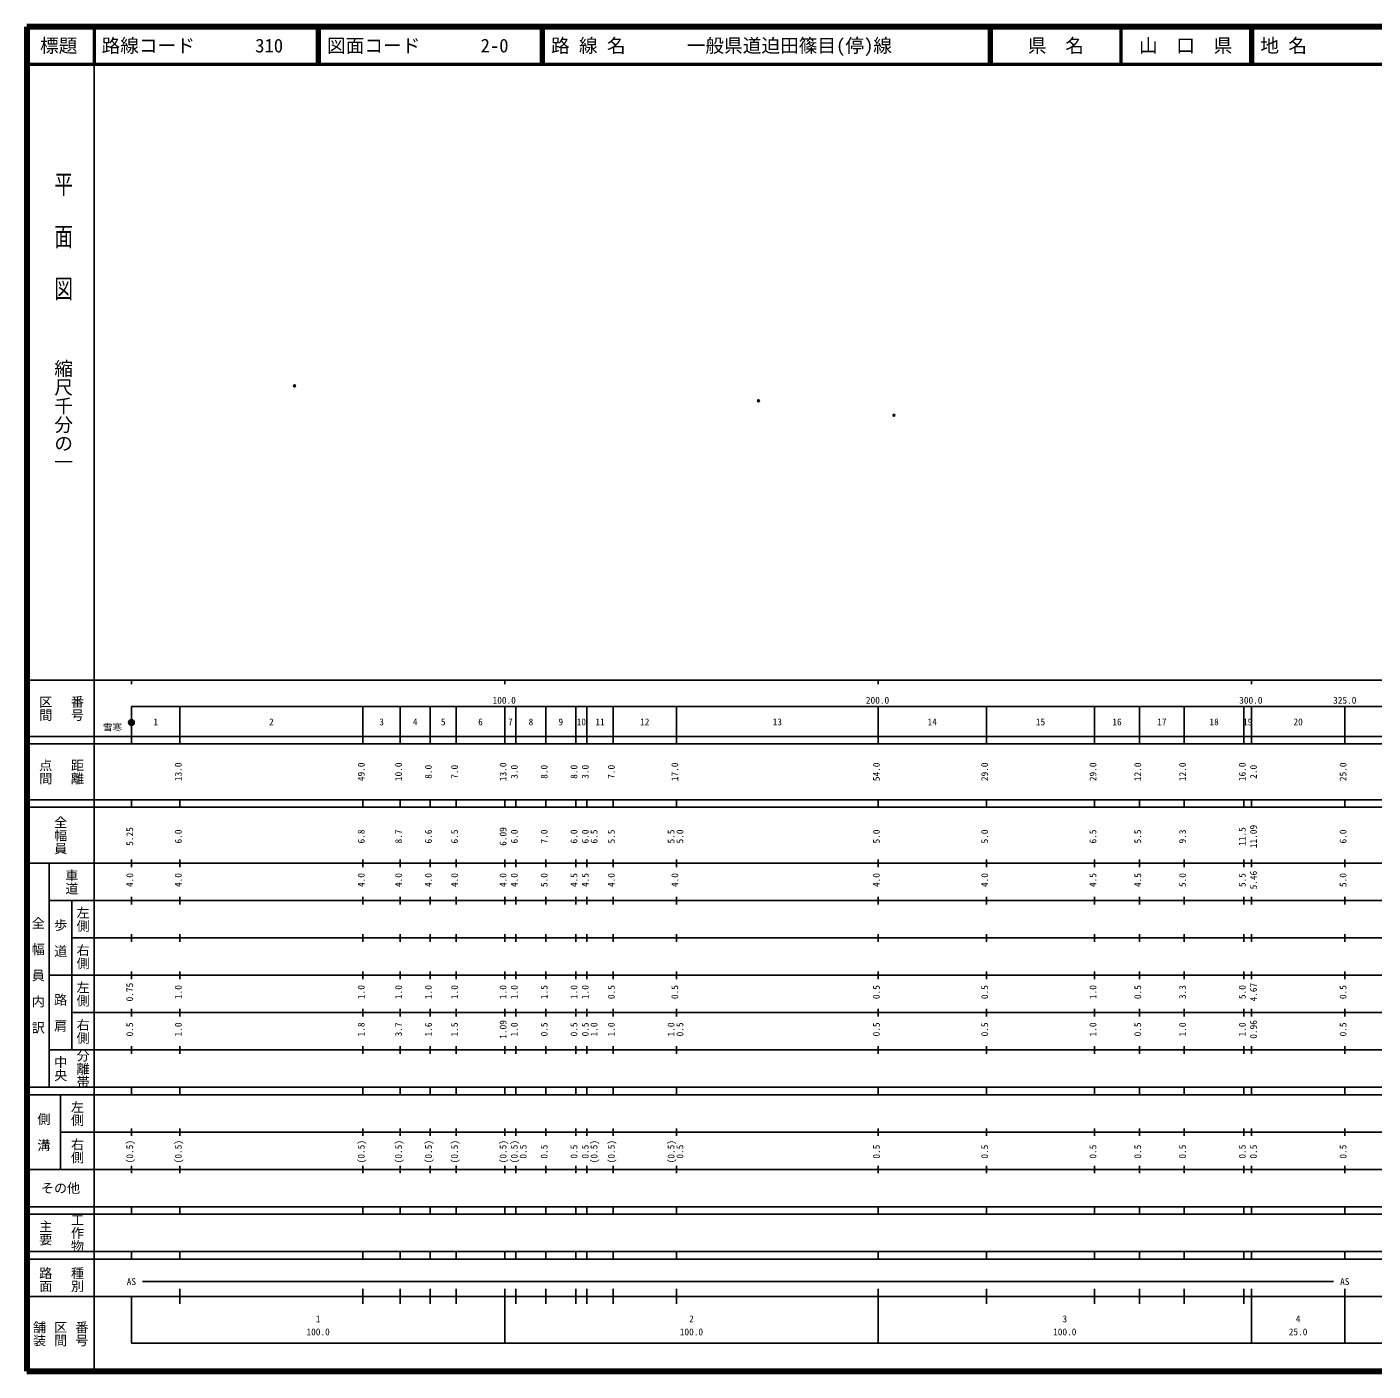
# Model space of a CAD drawing. Units: millimetres on the paper. Extents: x 40 to 680, y 20 to 380.
# Drawn here: x 40 to 400.6, y 20 to 380 of the extents above; entities that cross this region are included whole.
import ezdxf
from ezdxf.enums import TextEntityAlignment as Align

# ---------------------------------------------------------------- set-up
doc = ezdxf.new("R2010")
doc.units = ezdxf.units.MM
doc.header["$PDMODE"] = 32
doc.header["$PDSIZE"] = 0.5
doc.layers.add('M-OTRS', color=6, linetype='Continuous')
doc.layers.add('M-TTL-TXT', color=7, linetype='Continuous')
for name, color, linetype, lineweight in [('M-TTL', 2, 'Continuous', 140), ('M-TTL-BAND', 7, 'Continuous', 25), ('M-TTL-LINE', 7, 'Continuous', 50)]:
    doc.layers.add(name, color=color, linetype=linetype, lineweight=lineweight)
doc.styles.add('@ＭＳ ゴシック', font='')
doc.styles.add('ＭＳ ゴシック', font='')
doc.styles.get('@ＭＳ ゴシック').set_extended_font_data('@MS Gothic')
doc.styles.get('ＭＳ ゴシック').set_extended_font_data('MS Gothic')

msp = doc.modelspace()

# ---------------------------------------------------------------- hatches: boundary and pattern name
at = {"layer": 'M-TTL-BAND'}
msp.add_hatch(color=256, dxfattribs=at).paths.add_polyline_path([(68.75, 193.7), (68.749, 193.729), (68.748, 193.759), (68.745, 193.788), (68.741, 193.817), (68.736, 193.846), (68.729, 193.875), (68.722, 193.904), (68.713, 193.932), (68.704, 193.96), (68.693, 193.987), (68.681, 194.014), (68.668, 194.04), (68.654, 194.066), (68.639, 194.092), (68.624, 194.117), (68.607, 194.141), (68.589, 194.164), (68.57, 194.187), (68.551, 194.209), (68.53, 194.23), (68.509, 194.251), (68.487, 194.27), (68.464, 194.289), (68.441, 194.307), (68.417, 194.324), (68.392, 194.339), (68.366, 194.354), (68.34, 194.368), (68.314, 194.381), (68.287, 194.393), (68.26, 194.404), (68.232, 194.413), (68.204, 194.422), (68.175, 194.429), (68.146, 194.436), (68.117, 194.441), (68.088, 194.445), (68.059, 194.448), (68.029, 194.449), (68, 194.45), (67.971, 194.449), (67.941, 194.448), (67.912, 194.445), (67.883, 194.441), (67.854, 194.436), (67.825, 194.429), (67.796, 194.422), (67.768, 194.413), (67.74, 194.404), (67.713, 194.393), (67.686, 194.381), (67.66, 194.368), (67.634, 194.354), (67.608, 194.339), (67.583, 194.324), (67.559, 194.307), (67.536, 194.289), (67.513, 194.27), (67.491, 194.251), (67.47, 194.23), (67.449, 194.209), (67.43, 194.187), (67.411, 194.164), (67.393, 194.141), (67.376, 194.117), (67.361, 194.092), (67.346, 194.066), (67.332, 194.04), (67.319, 194.014), (67.307, 193.987), (67.296, 193.96), (67.287, 193.932), (67.278, 193.904), (67.271, 193.875), (67.264, 193.846), (67.259, 193.817), (67.255, 193.788), (67.252, 193.759), (67.251, 193.729), (67.25, 193.7), (67.251, 193.671), (67.252, 193.641), (67.255, 193.612), (67.259, 193.583), (67.264, 193.554), (67.271, 193.525), (67.278, 193.496), (67.287, 193.468), (67.296, 193.44), (67.307, 193.413), (67.319, 193.386), (67.332, 193.36), (67.346, 193.334), (67.361, 193.308), (67.376, 193.283), (67.393, 193.259), (67.411, 193.236), (67.43, 193.213), (67.449, 193.191), (67.47, 193.17), (67.491, 193.149), (67.513, 193.13), (67.536, 193.111), (67.559, 193.093), (67.583, 193.076), (67.608, 193.061), (67.634, 193.046), (67.66, 193.032), (67.686, 193.019), (67.713, 193.007), (67.74, 192.996), (67.768, 192.987), (67.796, 192.978), (67.825, 192.971), (67.854, 192.964), (67.883, 192.959), (67.912, 192.955), (67.941, 192.952), (67.971, 192.951), (68, 192.95), (68.029, 192.951), (68.059, 192.952), (68.088, 192.955), (68.117, 192.959), (68.146, 192.964), (68.175, 192.971), (68.204, 192.978), (68.232, 192.987), (68.26, 192.996), (68.287, 193.007), (68.314, 193.019), (68.34, 193.032), (68.366, 193.046), (68.392, 193.061), (68.417, 193.076), (68.441, 193.093), (68.464, 193.111), (68.487, 193.13), (68.509, 193.149), (68.53, 193.17), (68.551, 193.191), (68.57, 193.213), (68.589, 193.236), (68.607, 193.259), (68.624, 193.283), (68.639, 193.308), (68.654, 193.334), (68.668, 193.36), (68.681, 193.386), (68.693, 193.413), (68.704, 193.44), (68.713, 193.468), (68.722, 193.496), (68.729, 193.525), (68.736, 193.554), (68.741, 193.583), (68.745, 193.612), (68.748, 193.641), (68.749, 193.671)])

# ---------------------------------------------------------------- linework, layer by layer
at = {"layer": 'M-OTRS'}
for p in [(111.69, 283.855), (235.962, 279.863), (272.246, 275.979)]:
    msp.add_point(p, dxfattribs=at)
at = {"layer": 'M-TTL'}
for p, q in [((40, 380), (40, 20)), ((680, 380), (40, 380)), ((40, 20), (680, 20))]:
    msp.add_line(p, q, dxfattribs=at)
at = {"layer": 'M-TTL-BAND'}
for p, q in [((58, 370), (58, 20)), ((40, 205), (579, 205)), ((68, 205), (68, 204)), ((168, 205), (168, 204)), ((268, 205), (268, 204)), ((368, 205), (368, 204)), ((68, 198), (579, 198)), ((68, 198), (68, 188)), ((81, 188), (81, 198)), ((130, 188), (130, 198)), ((140, 188), (140, 198)), ((148, 188), (148, 198)), ((155, 188), (155, 198)), ((168, 188), (168, 198)), ((171, 188), (171, 198)), ((179, 188), (179, 198)), ((187, 188), (187, 198)), ((190, 188), (190, 198)), ((197, 188), (197, 198)), ((214, 188), (214, 198)), ((268, 188), (268, 198)), ((297, 188), (297, 198)), ((326, 188), (326, 198)), ((338, 188), (338, 198)), ((350, 188), (350, 198)), ((366, 188), (366, 198)), ((368, 188), (368, 198)), ((393, 188), (393, 198)), ((40, 190), (579, 190)), ((40, 188), (579, 188)), ((40, 173), (579, 173)), ((40, 171), (579, 171)), ((68, 171), (68, 173)), ((81, 171), (81, 173)), ((130, 171), (130, 173)), ((140, 171), (140, 173)), ((148, 171), (148, 173)), ((155, 171), (155, 173)), ((168, 171), (168, 173)), ((171, 171), (171, 173)), ((179, 171), (179, 173)), ((187, 171), (187, 173)), ((190, 171), (190, 173)), ((197, 171), (197, 173)), ((214, 171), (214, 173)), ((268, 171), (268, 173)), ((297, 171), (297, 173)), ((326, 171), (326, 173)), ((338, 171), (338, 173)), ((350, 171), (350, 173)), ((366, 171), (366, 173)), ((368, 171), (368, 173)), ((393, 171), (393, 173)), ((40, 156), (579, 156)), ((46, 96), (46, 156)), ((68, 155), (68, 157)), ((81, 155), (81, 157)), ((130, 155), (130, 157)), ((140, 155), (140, 157)), ((148, 155), (148, 157)), ((155, 155), (155, 157)), ((168, 155), (168, 157)), ((171, 155), (171, 157)), ((179, 155), (179, 157)), ((187, 155), (187, 157)), ((190, 155), (190, 157)), ((197, 155), (197, 157)), ((214, 155), (214, 157)), ((268, 155), (268, 157)), ((297, 155), (297, 157)), ((326, 155), (326, 157)), ((338, 155), (338, 157)), ((350, 155), (350, 157)), ((366, 155), (366, 157)), ((368, 155), (368, 157)), ((393, 155), (393, 157)), ((46, 146), (579, 146)), ((52, 146), (52, 106)), ((68, 145), (68, 147)), ((81, 145), (81, 147)), ((130, 145), (130, 147)), ((140, 145), (140, 147)), ((148, 145), (148, 147)), ((155, 145), (155, 147)), ((168, 145), (168, 147)), ((171, 145), (171, 147)), ((179, 145), (179, 147)), ((187, 145), (187, 147)), ((190, 145), (190, 147)), ((197, 145), (197, 147)), ((214, 145), (214, 147)), ((268, 145), (268, 147)), ((297, 145), (297, 147)), ((326, 145), (326, 147)), ((338, 145), (338, 147)), ((350, 145), (350, 147)), ((366, 145), (366, 147)), ((368, 145), (368, 147)), ((393, 145), (393, 147)), ((52, 136), (579, 136)), ((68, 135), (68, 137)), ((81, 135), (81, 137)), ((130, 135), (130, 137)), ((140, 135), (140, 137)), ((148, 135), (148, 137)), ((155, 135), (155, 137)), ((168, 135), (168, 137)), ((171, 135), (171, 137)), ((179, 135), (179, 137)), ((187, 135), (187, 137)), ((190, 135), (190, 137)), ((197, 135), (197, 137)), ((214, 135), (214, 137)), ((268, 135), (268, 137)), ((297, 135), (297, 137)), ((326, 135), (326, 137)), ((338, 135), (338, 137)), ((350, 135), (350, 137)), ((366, 135), (366, 137)), ((368, 135), (368, 137)), ((393, 135), (393, 137)), ((68, 125), (68, 127)), ((81, 125), (81, 127)), ((130, 125), (130, 127)), ((140, 125), (140, 127)), ((148, 125), (148, 127)), ((155, 125), (155, 127)), ((168, 125), (168, 127)), ((171, 125), (171, 127)), ((179, 125), (179, 127)), ((187, 125), (187, 127)), ((190, 125), (190, 127)), ((197, 125), (197, 127)), ((214, 125), (214, 127)), ((268, 125), (268, 127)), ((297, 125), (297, 127)), ((326, 125), (326, 127)), ((338, 125), (338, 127)), ((350, 125), (350, 127)), ((366, 125), (366, 127)), ((368, 125), (368, 127)), ((393, 125), (393, 127)), ((46, 126), (579, 126)), ((52, 116), (579, 116)), ((68, 115), (68, 117)), ((81, 115), (81, 117)), ((130, 115), (130, 117)), ((140, 115), (140, 117)), ((148, 115), (148, 117)), ((155, 115), (155, 117)), ((168, 115), (168, 117)), ((171, 115), (171, 117)), ((179, 115), (179, 117)), ((187, 115), (187, 117)), ((190, 115), (190, 117)), ((197, 115), (197, 117)), ((214, 115), (214, 117)), ((268, 115), (268, 117)), ((297, 115), (297, 117)), ((326, 115), (326, 117)), ((338, 115), (338, 117)), ((350, 115), (350, 117)), ((366, 115), (366, 117)), ((368, 115), (368, 117)), ((393, 115), (393, 117)), ((46, 106), (579, 106)), ((68, 105), (68, 107)), ((81, 105), (81, 107)), ((130, 105), (130, 107)), ((140, 105), (140, 107)), ((148, 105), (148, 107)), ((155, 105), (155, 107)), ((168, 105), (168, 107)), ((171, 105), (171, 107)), ((179, 105), (179, 107)), ((187, 105), (187, 107)), ((190, 105), (190, 107)), ((197, 105), (197, 107)), ((214, 105), (214, 107)), ((268, 105), (268, 107)), ((297, 105), (297, 107)), ((326, 105), (326, 107)), ((338, 105), (338, 107)), ((350, 105), (350, 107)), ((366, 105), (366, 107)), ((368, 105), (368, 107)), ((393, 105), (393, 107)), ((40, 96), (579, 96)), ((40, 94), (579, 94)), ((49, 94), (49, 74)), ((68, 94), (68, 96)), ((81, 94), (81, 96)), ((130, 94), (130, 96)), ((140, 94), (140, 96)), ((148, 94), (148, 96)), ((155, 94), (155, 96)), ((168, 94), (168, 96)), ((171, 94), (171, 96)), ((179, 94), (179, 96)), ((187, 94), (187, 96)), ((190, 94), (190, 96)), ((197, 94), (197, 96)), ((214, 94), (214, 96)), ((268, 94), (268, 96)), ((297, 94), (297, 96)), ((326, 94), (326, 96)), ((338, 94), (338, 96)), ((350, 94), (350, 96)), ((366, 94), (366, 96)), ((368, 94), (368, 96)), ((393, 94), (393, 96)), ((49, 84), (579, 84)), ((68, 83), (68, 85)), ((81, 83), (81, 85)), ((130, 83), (130, 85)), ((140, 83), (140, 85)), ((148, 83), (148, 85)), ((155, 83), (155, 85)), ((168, 83), (168, 85)), ((171, 83), (171, 85)), ((179, 83), (179, 85)), ((187, 83), (187, 85)), ((190, 83), (190, 85)), ((197, 83), (197, 85)), ((214, 83), (214, 85)), ((268, 83), (268, 85)), ((297, 83), (297, 85)), ((326, 83), (326, 85)), ((338, 83), (338, 85)), ((350, 83), (350, 85)), ((366, 83), (366, 85)), ((368, 83), (368, 85)), ((393, 83), (393, 85)), ((40, 74), (579, 74)), ((68, 73), (68, 75)), ((81, 73), (81, 75)), ((130, 73), (130, 75)), ((140, 73), (140, 75)), ((148, 73), (148, 75)), ((155, 73), (155, 75)), ((168, 73), (168, 75)), ((171, 73), (171, 75)), ((179, 73), (179, 75)), ((187, 73), (187, 75)), ((190, 73), (190, 75)), ((197, 73), (197, 75)), ((214, 73), (214, 75)), ((268, 73), (268, 75)), ((297, 73), (297, 75)), ((326, 73), (326, 75)), ((338, 73), (338, 75)), ((350, 73), (350, 75)), ((366, 73), (366, 75)), ((368, 73), (368, 75)), ((393, 73), (393, 75)), ((40, 64), (579, 64)), ((40, 62), (579, 62)), ((68, 62), (68, 64)), ((81, 62), (81, 64)), ((130, 62), (130, 64)), ((140, 62), (140, 64)), ((148, 62), (148, 64)), ((155, 62), (155, 64)), ((168, 62), (168, 64)), ((171, 62), (171, 64)), ((179, 62), (179, 64)), ((187, 62), (187, 64)), ((190, 62), (190, 64)), ((197, 62), (197, 64)), ((214, 62), (214, 64)), ((268, 62), (268, 64)), ((297, 62), (297, 64)), ((326, 62), (326, 64)), ((338, 62), (338, 64)), ((350, 62), (350, 64)), ((366, 62), (366, 64)), ((368, 62), (368, 64)), ((393, 62), (393, 64)), ((40, 52), (579, 52)), ((68, 50), (68, 52)), ((81, 50), (81, 52)), ((130, 50), (130, 52)), ((140, 50), (140, 52)), ((148, 50), (148, 52)), ((155, 50), (155, 52)), ((168, 50), (168, 52)), ((171, 50), (171, 52)), ((179, 50), (179, 52)), ((187, 50), (187, 52)), ((190, 50), (190, 52)), ((197, 50), (197, 52)), ((214, 50), (214, 52)), ((268, 50), (268, 52)), ((297, 50), (297, 52)), ((326, 50), (326, 52)), ((338, 50), (338, 52)), ((350, 50), (350, 52)), ((366, 50), (366, 52)), ((368, 50), (368, 52)), ((393, 50), (393, 52)), ((40, 50), (579, 50)), ((71, 44), (390, 44)), ((40, 40), (579, 40)), ((68, 40), (68, 27.5)), ((81, 38), (81, 42)), ((130, 38), (130, 42)), ((140, 38), (140, 42)), ((148, 38), (148, 42)), ((155, 38), (155, 42)), ((168, 27.5), (168, 42)), ((171, 38), (171, 42)), ((179, 38), (179, 42)), ((187, 38), (187, 42)), ((190, 38), (190, 42)), ((197, 38), (197, 42)), ((214, 38), (214, 42)), ((268, 27.5), (268, 42)), ((297, 38), (297, 42)), ((326, 38), (326, 42)), ((338, 38), (338, 42)), ((350, 38), (350, 42)), ((366, 38), (366, 42)), ((368, 27.5), (368, 42)), ((393, 27.5), (393, 42)), ((68, 27.5), (579, 27.5))]:
    msp.add_line(p, q, dxfattribs=at)
for radius in [0.75, 0.7]:
    msp.add_circle((68, 193.7), radius, dxfattribs=at)
at = {"layer": 'M-TTL-LINE'}
for p, q in [((58, 380), (58, 370)), ((117.75, 380), (117.75, 370)), ((118.25, 380), (118.25, 370)), ((177.75, 380), (177.75, 370)), ((178.25, 380), (178.25, 370)), ((297.75, 380), (297.75, 370)), ((298.25, 380), (298.25, 370)), ((333, 380), (333, 370)), ((367.75, 380), (367.75, 370)), ((368.25, 380), (368.25, 370)), ((40, 370), (680, 370))]:
    msp.add_line(p, q, dxfattribs=at)

# ---------------------------------------------------------------- texts
at = {"layer": 'M-TTL-BAND', "style": '@ＭＳ ゴシック', "width": 1.4}
msp.add_text('平  面  図', height=3.666, rotation=270, dxfattribs=at).set_placement((49.777, 306.475), align=Align.MIDDLE_RIGHT)
at = {"layer": 'M-TTL-BAND', "style": '@ＭＳ ゴシック'}
msp.add_text('縮尺千分の一', height=3.666, rotation=270, dxfattribs=at).set_placement((49.777, 261.03), align=Align.MIDDLE_RIGHT)
for s, p in [('区間', (45, 197.5)), ('番号', (53.5, 197.5)), ('点間', (45, 180.5)), ('距離', (53.5, 180.5)), ('全幅員', (49, 163.5)), ('車道', (52, 151)), ('左側', (55, 141)), ('全\u3000幅\u3000員\u3000内\u3000訳', (43, 126)), ('歩\u3000道', (49, 136)), ('右側', (55, 131)), ('左側', (55, 121)), ('路\u3000肩', (49, 116)), ('右側', (55, 111)), ('分離帯', (55, 101)), ('中央', (49, 101)), ('左側', (53.5, 89)), ('側\u3000溝', (44.5, 84)), ('右側', (53.5, 79)), ('工作物', (53.5, 57)), ('主要', (45, 57)), ('路面', (45, 44.5)), ('種別', (53.5, 44.5)), ('舗装', (43.333, 30)), ('区間', (49, 30)), ('番号', (54.667, 30))]:
    msp.add_text(s, height=2.566, rotation=270, dxfattribs=at).set_placement(p, align=Align.MIDDLE_CENTER)
at = {"layer": 'M-TTL-BAND', "style": 'ＭＳ ゴシック'}
for s, p in [('100.0', (167.844, 198.195)), ('200.0', (267.844, 198.195)), ('300.0', (367.844, 198.195)), ('325.0', (393, 198.195)), ('1', (74.5, 192.405)), ('2', (105.5, 192.405)), ('3', (135, 192.405)), ('4', (144, 192.405)), ('5', (151.5, 192.405)), ('6', (161.5, 192.405)), ('7', (169.5, 192.405)), ('8', (175, 192.405)), ('9', (183, 192.405)), ('10', (188.5, 192.405)), ('11', (193.5, 192.405)), ('12', (205.5, 192.405)), ('13', (241, 192.405)), ('14', (282.5, 192.405)), ('15', (311.5, 192.405)), ('16', (332, 192.405)), ('17', (344, 192.405)), ('18', (358, 192.405)), ('19', (367, 192.405)), ('20', (380.5, 192.405)), ('AS', (68, 42.5)), ('AS', (393, 42.5)), ('1', (118, 32.523)), ('2', (218, 32.523)), ('3', (318, 32.523)), ('4', (380.5, 32.523)), ('100.0', (118, 29.033)), ('100.0', (218, 29.033)), ('100.0', (318, 29.033)), ('25.0', (380.5, 29.033))]:
    msp.add_text(s, height=1.833, dxfattribs=at).set_placement(p, align=Align.BOTTOM_CENTER)
msp.add_text('雪寒', height=1.833, dxfattribs=at).set_placement((65.5, 191), align=Align.BOTTOM_RIGHT)
for s, p in [('13.0', (82, 180.5)), ('49.0', (131, 180.5)), ('10.0', (141, 180.5)), ('8.0', (149, 180.5)), ('7.0', (156, 180.5)), ('13.0', (169, 180.5)), ('3.0', (172, 180.5)), ('8.0', (180, 180.5)), ('8.0', (188, 180.5)), ('3.0', (191, 180.5)), ('7.0', (198, 180.5)), ('17.0', (215, 180.5)), ('54.0', (269, 180.5)), ('29.0', (298, 180.5)), ('29.0', (327, 180.5)), ('12.0', (339, 180.5)), ('12.0', (351, 180.5)), ('16.0', (367, 180.5)), ('2.0', (370, 180.5)), ('25.0', (394, 180.5)), ('11.09', (370, 163.174)), ('5.25', (69, 163.174)), ('6.0', (82, 163.174)), ('6.8', (131, 163.174)), ('8.7', (141, 163.174)), ('6.6', (149, 163.174)), ('6.5', (156, 163.174)), ('6.09', (169, 163.174)), ('6.0', (172, 163.174)), ('7.0', (180, 163.174)), ('6.0', (188, 163.174)), ('6.0', (191, 163.174)), ('6.5', (193.37, 163.174)), ('5.5', (198, 163.174)), ('5.5', (214, 163.174)), ('5.0', (216.37, 163.174)), ('5.0', (269, 163.174)), ('5.0', (298, 163.174)), ('6.5', (327, 163.174)), ('5.5', (339, 163.174)), ('9.3', (351, 163.174)), ('11.5', (367, 163.174)), ('6.0', (394, 163.174)), ('4.0', (69, 151.5)), ('4.0', (82, 151.5)), ('4.0', (131, 151.5)), ('4.0', (141, 151.5)), ('4.0', (149, 151.5)), ('4.0', (156, 151.5)), ('4.0', (169, 151.5)), ('4.0', (172, 151.5)), ('5.0', (180, 151.5)), ('4.5', (188, 151.5)), ('4.5', (191, 151.5)), ('4.0', (198, 151.5)), ('4.0', (215, 151.5)), ('4.0', (269, 151.5)), ('4.0', (298, 151.5)), ('4.5', (327, 151.5)), ('4.5', (339, 151.5)), ('5.0', (351, 151.5)), ('5.5', (367, 151.5)), ('5.46', (370, 151.5)), ('5.0', (394, 151.5)), ('0.75', (69, 121.5)), ('1.0', (82, 121.5)), ('1.0', (131, 121.5)), ('1.0', (141, 121.5)), ('1.0', (149, 121.5)), ('1.0', (156, 121.5)), ('1.0', (169, 121.5)), ('1.0', (172, 121.5)), ('1.5', (180, 121.5)), ('1.0', (188, 121.5)), ('1.0', (191, 121.5)), ('0.5', (198, 121.5)), ('0.5', (215, 121.5)), ('0.5', (269, 121.5)), ('0.5', (298, 121.5)), ('1.0', (327, 121.5)), ('0.5', (339, 121.5)), ('3.3', (351, 121.5)), ('5.0', (367, 121.5)), ('4.67', (370, 121.5)), ('0.5', (394, 121.5)), ('0.5', (69, 111.5)), ('1.0', (82, 111.5)), ('1.8', (131, 111.5)), ('3.7', (141, 111.5)), ('1.6', (149, 111.5)), ('1.5', (156, 111.5)), ('1.09', (169, 111.5)), ('1.0', (172, 111.5)), ('0.5', (180, 111.5)), ('0.5', (188, 111.5)), ('0.5', (191, 111.5)), ('1.0', (193.37, 111.5)), ('1.0', (198, 111.5)), ('1.0', (214, 111.5)), ('0.5', (216.37, 111.5)), ('0.5', (269, 111.5)), ('0.5', (298, 111.5)), ('1.0', (327, 111.5)), ('0.5', (339, 111.5)), ('1.0', (351, 111.5)), ('1.0', (367, 111.5)), ('0.96', (370, 111.5)), ('0.5', (394, 111.5)), ('(0.5)', (69, 78.764)), ('(0.5)', (82, 78.764)), ('(0.5)', (131, 78.764)), ('(0.5)', (141, 78.764)), ('(0.5)', (149, 78.764)), ('(0.5)', (156, 78.764)), ('(0.5)', (169, 78.764)), ('(0.5)', (172, 78.764)), ('0.5', (174.37, 78.764)), ('0.5', (180, 78.764)), ('0.5', (188, 78.764)), ('0.5', (191, 78.764)), ('(0.5)', (193.37, 78.764)), ('(0.5)', (198, 78.764)), ('(0.5)', (214, 78.764)), ('0.5', (216.37, 78.764)), ('0.5', (269, 78.764)), ('0.5', (298, 78.764)), ('0.5', (327, 78.764)), ('0.5', (339, 78.764)), ('0.5', (351, 78.764)), ('0.5', (367, 78.764)), ('0.5', (370, 78.764)), ('0.5', (394, 78.764))]:
    msp.add_text(s, height=1.833, rotation=90, dxfattribs=at).set_placement(p, align=Align.BOTTOM_CENTER)
msp.add_text('その他', height=2.566, dxfattribs=at).set_placement((49, 69), align=Align.MIDDLE_CENTER)
at = {"layer": 'M-TTL-TXT', "style": 'ＭＳ ゴシック'}
for s, p in [('標題', (48.5, 375)), ('県\u3000名', (315.625, 375)), ('山\u3000口\u3000県', (350.375, 375))]:
    msp.add_text(s, height=3.666, dxfattribs=at).set_placement(p, align=Align.MIDDLE_CENTER)
for s, p in [('路線コード', (60, 375)), ('310', (101.142, 375)), ('図面コード', (120.38, 375)), ('2-0', (161.521, 375)), ('路 線 名', (180.38, 375)), ('一般県道迫田篠目(停)線', (216.734, 375)), ('地 名', (370.38, 375))]:
    msp.add_text(s, height=3.666, dxfattribs=at).set_placement(p, align=Align.MIDDLE_LEFT)

doc.saveas('drawing.dxf')
